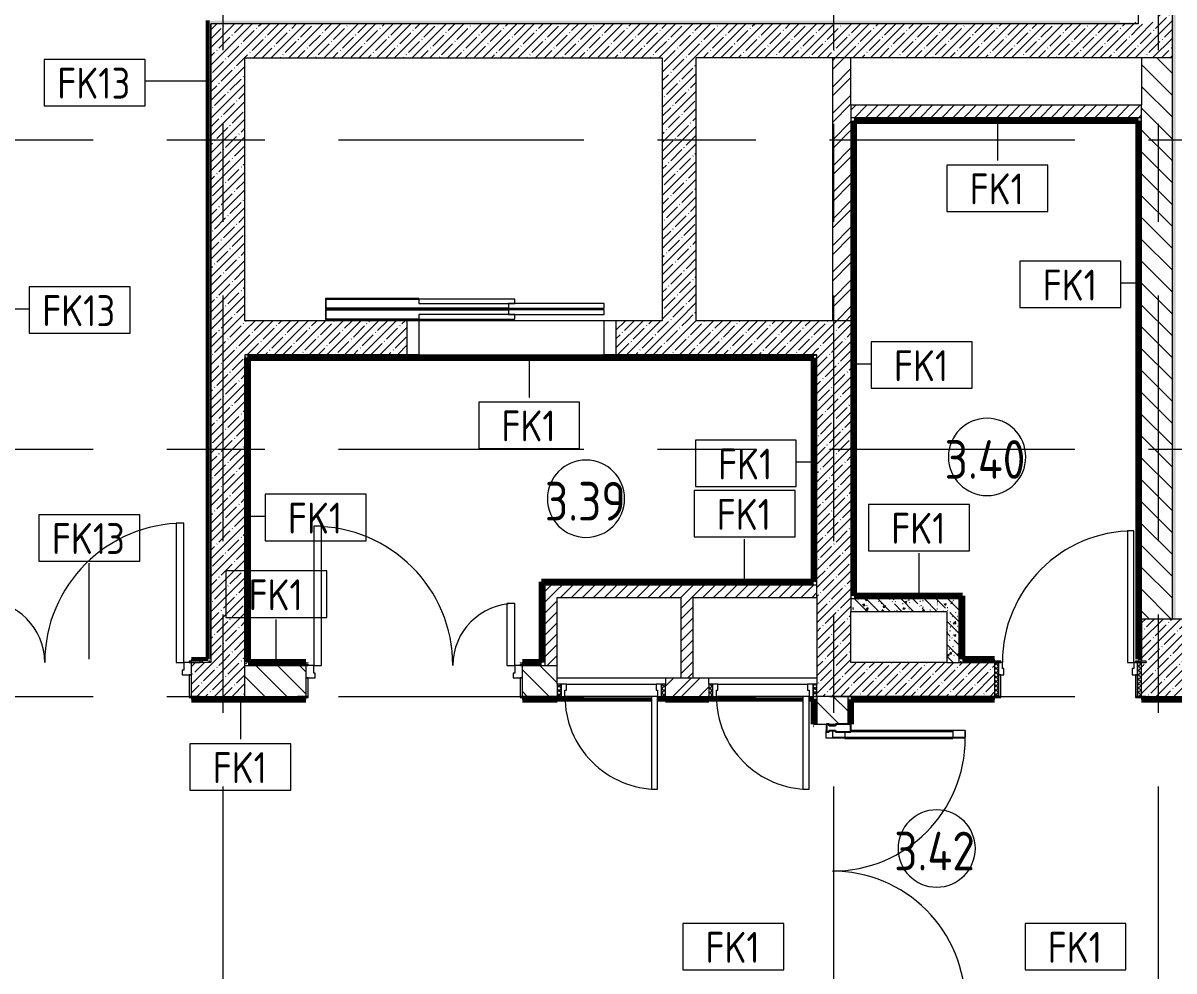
# Model space of a CAD drawing. Header units: millimetres. Extents: x 81469 to 279813, y -8553 to 29000.
# Drawn here: x 93365 to 100810, y 11624 to 17755 of the extents above; entities that cross this region are included whole.
import ezdxf

# ---------------------------------------------------------------- set-up
doc = ezdxf.new("R2010")
doc.units = ezdxf.units.MM
doc.linetypes.add('Осевая', pattern=[3175, 635, -476.25, 1587.5, -476.25])
for name, color, linetype, lineweight in [('A-AREA-IDEN', 7, 'Continuous', 9), ('A-DETL-GENF', 7, 'Continuous', 9), ('A-DOOR', 7, 'Continuous', 9), ('A-DOOR-1', 7, 'Continuous', 13), ('A-DOOR-FRAM', 7, 'Continuous', 13), ('A-DOOR-FRAM-1', 7, 'Continuous', 9), ('A-GLAZ-CWMG', 7, 'Continuous', 9), ('A-GLAZ-CWMG-1', 7, 'Continuous', 25), ('A-WALL', 7, 'Continuous', 9), ('A-WALL-IDEN', 7, 'Continuous', 9), ('I-WALL', 7, 'Continuous', 9), ('S-COLS', 7, 'Continuous', 9), ('Оси-2', 7, 'Осевая', 9)]:
    doc.layers.add(name, color=color, linetype=linetype, lineweight=lineweight)
for name, color, linetype, lineweight, true_color in [('A-WALL-2', 7, 'Continuous', 9, 0xff80c0), ('A-WALL-3', 5, 'Continuous', 9, 0x0000ff), ('I-WALL-12', 5, 'Continuous', 53, 0x0000ff), ('I-WALL-4', 7, 'Continuous', 9, 0xc0c0c0), ('I-WALL-6', 5, 'Continuous', 50, 0x0000ff), ('I-WALL-8', 7, 'Continuous', 80, 0xff80c0), ('I-WALL-9', 7, 'Continuous', 53, 0xff80c0)]:
    doc.layers.add(name, color=color, linetype=linetype, lineweight=lineweight, true_color=true_color)
doc.styles.add('GOST Common', font='GOST_Common.ttf', dxfattribs={"width": 0.9, "height": 250})
doc.styles.add('GOST Common_1', font='GOST_Common.ttf', dxfattribs={"width": 0.9, "height": 200})
pattern_1 = [(45, (0, 0), (-57.024626, 57.024626), []), (45, (57.025, 0), (-57.024626, 57.024626), [100.806, -20.161, 3.353, -16.808])]
pattern_2 = [(45, (0, 0), (-85.53659, 85.53659), []), (45, (57.02, 0), (-85.53659, 85.53659), [])]
pattern_3 = [(135, (0, 0), (-70.71068, -70.71068), [])]
pattern_4 = [(45, (0, 0), (-35.35534, 35.35534), [])]
pattern_5 = [(135, (0, 0), (-75.43415, -75.43415), [106.68, -17.78, 3.556, -17.78]), (135, (0, 75.39), (-75.43415, -75.43415), []), (50, (0, 0), (127.52922, -11.15758), [13.335, -146.685]), (355, (0, 0), (-24.66966, 133.74002), [10.668, -117.348]), (100.451, (10.63, -0.93), (102.85973, 122.58178), [11.333, -124.663]), (46.184, (0, 35.56), (189.75516, -29.43036), [20.002, -220.027]), (96.636, (15.81, 33.1), (166.1822, 173.1996), [17, -186.995]), (351.184, (0, 35.56), (166.18393, 173.19757), [16.002, -176.022]), (21, (17.78, 26.67), (106.13027, -71.58603), [13.335, -146.685]), (326, (17.78, 26.67), (43.26188, 128.93175), [10.668, -117.348]), (71.451, (26.62, 20.7), (149.39198, 57.34505), [11.333, -124.663]), (37.5, (0, 0), (2.162228, 59.188357), [3.353, -112.573, 3.353, -115.773, -117.793]), (37.5, (0, 0), (2.162228, 59.188357), [-235.052, 3.353, -114.44]), (7.5, (0, 0), (46.773857, 70.126152), [3.353, -64.567, 3.353, -109.906, -44.894]), (7.5, (0, 0), (46.773857, 70.126152), [-181.178, 3.353, -41.542]), (327.5, (-39.65, 0), (94.913671, -4.010093), [3.353, -41.097, 3.353, -135.331, -184.023]), (327.5, (-39.65, 0), (94.913671, -4.010093), [-183.134, 3.353, -180.67]), (317.5, (-57.43, 0), (103.69057, 17.79882), [3.353, -54.432, 3.353, -88.748, -130.683]), (317.5, (-57.43, 0), (103.69057, 17.79882), [-149.885, 3.353, -127.33])]
pattern_6 = [(0, (0, 0), (121.92, 30.48), [10.058, -81.382, 10.058, -81.382, -487.68]), (0, (0, 0), (121.92, 30.48), [-182.88, 10.058, -172.822, 10.058, -81.382, -213.36]), (0, (0, 0), (121.92, 30.48), [-457.2, 10.058, -50.902, 10.058, -142.342]), (120, (45.72, 15.24), (-87.356454, 90.345817), [10.058, -81.382, 10.058, -81.382, -487.68]), (120, (45.72, 15.24), (-87.356454, 90.345817), [-182.88, 10.058, -172.822, 10.058, -81.382, -213.36]), (120, (45.72, 15.24), (-87.356454, 90.345817), [-457.2, 10.058, -50.902, 10.058, -142.342]), (240, (60.96, 76.2), (-34.563546, -120.825817), [10.058, -81.382, 10.058, -81.382, -487.68]), (240, (60.96, 76.2), (-34.563546, -120.825817), [-182.88, 10.058, -172.822, 10.058, -81.382, -213.36]), (240, (60.96, 76.2), (-34.563546, -120.825817), [-457.2, 10.058, -50.902, 10.058, -142.342])]

# ---------------------------------------------------------------- blocks, each defined once
blk = doc.blocks.new('110_Дверь_СКБ_2Ст - Д-1_л_Лестничная клетка EIS60 2-32142534-План отделки стен 3 этажа в осях 23-33')
at = {"layer": 'A-DOOR'}
for centre, radius, start, end in [((662.5, 110), 900, 90, 180), ((-637.5, 110), 400, 360, 90)]:
    blk.add_arc(centre, radius, start, end, dxfattribs=at)
at = {"layer": 'A-DOOR-1'}
for p, q in [((662.5, 1010), (612.5, 1010)), ((612.5, 1010), (612.5, 110)), ((662.5, 110), (662.5, 1010)), ((-637.5, 510), (-637.5, 110)), ((-587.5, 510), (-637.5, 510)), ((-587.5, 110), (-587.5, 510)), ((-637.5, 110), (-587.5, 110)), ((612.5, 110), (662.5, 110))]:
    blk.add_line(p, q, dxfattribs=at)
at = {"layer": 'A-DOOR-FRAM'}
for p, q in [((-672.5, 118), (-742.5, 118)), ((-742.5, 118), (-742.5, 110)), ((-742.5, 110), (-672.5, 110)), ((-637.5, 110), (-687.5, 110)), ((-687.5, 110), (-687.5, 30)), ((-672.5, 110), (-672.5, 118)), ((-637.5, 60), (-637.5, 110)), ((662.5, 110), (662.5, 60)), ((712.5, 110), (662.5, 110)), ((767.5, 118), (697.5, 118)), ((697.5, 118), (697.5, 110)), ((697.5, 110), (767.5, 110)), ((712.5, 30), (712.5, 110)), ((767.5, 110), (767.5, 118)), ((-687.5, 30), (-627.5, 30)), ((-672.5, 30), (-687.5, 30)), ((-687.5, 30), (-687.5, -110)), ((-672.5, -110), (-672.5, 30)), ((-627.5, 60), (-637.5, 60)), ((-627.5, 30), (-627.5, 60)), ((662.5, 60), (652.5, 60)), ((652.5, 60), (652.5, 30)), ((652.5, 30), (712.5, 30)), ((712.5, 30), (697.5, 30)), ((697.5, 30), (697.5, -110)), ((712.5, -110), (712.5, 30)), ((-672.5, -110), (-742.5, -110)), ((-742.5, -110), (-742.5, -118)), ((-742.5, -118), (-672.5, -118)), ((-687.5, -110), (-672.5, -110)), ((-672.5, -118), (-672.5, -110)), ((697.5, -110), (712.5, -110)), ((767.5, -110), (697.5, -110)), ((697.5, -110), (697.5, -118)), ((697.5, -118), (767.5, -118)), ((767.5, -118), (767.5, -110))]:
    blk.add_line(p, q, dxfattribs=at)
blk = doc.blocks.new('110_Дверь_СКБ_2Ст - Д-3а 1450x2100h_Лестничная клетка из коридора-32352288-План отделки стен 3 этажа в осях 23-33')
at = {"layer": 'A-DOOR'}
for centre, radius, start, end in [((-637.5, 100), 900, 0, 90), ((662.5, 100), 400, 90, 180)]:
    blk.add_arc(centre, radius, start, end, dxfattribs=at)
at = {"layer": 'A-DOOR-1'}
for p, q in [((-637.5, 1000), (-637.5, 100)), ((-587.5, 1000), (-637.5, 1000)), ((-587.5, 100), (-587.5, 1000)), ((662.5, 500), (612.5, 500)), ((612.5, 500), (612.5, 100)), ((662.5, 100), (662.5, 500)), ((-637.5, 100), (-587.5, 100)), ((612.5, 100), (662.5, 100))]:
    blk.add_line(p, q, dxfattribs=at)
at = {"layer": 'A-DOOR-FRAM'}
for p, q in [((-672.5, 108), (-742.5, 108)), ((-742.5, 108), (-742.5, 100)), ((-742.5, 100), (-672.5, 100)), ((-637.5, 100), (-687.5, 100)), ((-687.5, 100), (-687.5, 20)), ((-672.5, 100), (-672.5, 108)), ((-637.5, 50), (-637.5, 100)), ((662.5, 100), (662.5, 50)), ((712.5, 100), (662.5, 100)), ((767.5, 108), (697.5, 108)), ((697.5, 108), (697.5, 100)), ((697.5, 100), (767.5, 100)), ((712.5, 20), (712.5, 100)), ((767.5, 100), (767.5, 108)), ((-687.5, 20), (-627.5, 20)), ((-672.5, 20), (-687.5, 20)), ((-687.5, 20), (-687.5, -100)), ((-672.5, -100), (-672.5, 20)), ((-627.5, 50), (-637.5, 50)), ((-627.5, 20), (-627.5, 50)), ((662.5, 50), (652.5, 50)), ((652.5, 50), (652.5, 20)), ((652.5, 20), (712.5, 20)), ((712.5, 20), (697.5, 20)), ((697.5, 20), (697.5, -100)), ((712.5, -100), (712.5, 20)), ((-672.5, -100), (-742.5, -100)), ((-742.5, -100), (-742.5, -108)), ((-742.5, -108), (-672.5, -108)), ((-687.5, -100), (-672.5, -100)), ((-672.5, -108), (-672.5, -100)), ((697.5, -100), (712.5, -100)), ((767.5, -100), (697.5, -100)), ((697.5, -100), (697.5, -108)), ((697.5, -108), (767.5, -108)), ((767.5, -108), (767.5, -100))]:
    blk.add_line(p, q, dxfattribs=at)
blk = doc.blocks.new('110_Дверь_СКБ_1Ст_Внутренняя1 - Д-8_п_ 950x2100h_охрана 2-32352576-План отделки стен 3 этажа в осях 23-33')
at = {"layer": 'A-DOOR'}
h = blk.add_hatch(dxfattribs=at)
h.set_pattern_fill('FP_10', color=256, style=0, pattern_type=2)
h.set_pattern_definition([(135, (1826.41, 174.685), (-14.14214, -14.14214), []), (225, (1826.41, 174.685), (14.14214, -14.14214), [])])
h.paths.add_polyline_path([(487.5, -110), (487.5, 110), (462.5, 110), (462.5, -110)])
at = {"layer": 'A-DOOR-FRAM-1'}
h = blk.add_hatch(dxfattribs=at)
h.set_pattern_fill('FP_11', color=256, style=0, pattern_type=2)
h.set_pattern_definition([(45, (-296.384, 174.685), (-14.1421, 14.1421), []), (135, (-296.384, 174.685), (-14.1421, -14.1421), [])])
h.paths.add_polyline_path([(-437.5, -110), (-437.5, 110), (-462.5, 110), (-462.5, -110)])
at = {"layer": 'A-DOOR'}
blk.add_arc((437.5, 110), 850, 90, 180, dxfattribs=at)
at = {"layer": 'A-DOOR-1'}
for p, q in [((437.5, 960), (397.5, 960)), ((397.5, 960), (397.5, 110)), ((437.5, 110), (437.5, 960)), ((397.5, 110), (437.5, 110))]:
    blk.add_line(p, q, dxfattribs=at)
at = {"layer": 'A-DOOR-FRAM'}
for p, q in [((-422.5, 118), (-492.5, 118)), ((-492.5, 118), (-492.5, 110)), ((-492.5, 110), (-422.5, 110)), ((-437.5, 110), (-462.5, 110)), ((-462.5, 110), (-462.5, -110)), ((-412.5, 110), (-437.5, 110)), ((-437.5, 110), (-437.5, 30)), ((-437.5, -110), (-437.5, 110)), ((-422.5, 110), (-437.5, 110)), ((-437.5, 110), (-437.5, 109)), ((-437.5, 109), (-422.5, 109)), ((-422.5, 110), (-422.5, 118)), ((-422.5, 109), (-422.5, 110)), ((-412.5, 70), (-412.5, 110)), ((437.5, 110), (437.5, 70)), ((462.5, 110), (437.5, 110)), ((517.5, 118), (447.5, 118)), ((447.5, 118), (447.5, 110)), ((462.5, 110), (447.5, 110)), ((447.5, 110), (447.5, 109)), ((447.5, 110), (517.5, 110)), ((447.5, 109), (462.5, 109)), ((462.5, 30), (462.5, 110)), ((487.5, 110), (462.5, 110)), ((462.5, 110), (462.5, -110)), ((462.5, 109), (462.5, 110)), ((487.5, -110), (487.5, 110)), ((517.5, 110), (517.5, 118)), ((-437.5, 30), (-402.5, 30)), ((-422.5, 30), (-437.5, 30)), ((-437.5, 30), (-437.5, -110)), ((-422.5, -110), (-422.5, 30)), ((-402.5, 70), (-412.5, 70)), ((-402.5, 30), (-402.5, 70)), ((437.5, 70), (427.5, 70)), ((427.5, 70), (427.5, 30)), ((427.5, 30), (462.5, 30)), ((462.5, 30), (447.5, 30)), ((447.5, 30), (447.5, -110)), ((462.5, -110), (462.5, 30)), ((-422.5, -110), (-492.5, -110)), ((-492.5, -110), (-492.5, -118)), ((-492.5, -118), (-422.5, -118)), ((-462.5, -110), (-437.5, -110)), ((-437.5, -110), (-422.5, -110)), ((-422.5, -118), (-422.5, -110)), ((447.5, -110), (462.5, -110)), ((517.5, -110), (447.5, -110)), ((447.5, -110), (447.5, -118)), ((447.5, -118), (517.5, -118)), ((462.5, -110), (487.5, -110)), ((517.5, -118), (517.5, -110))]:
    blk.add_line(p, q, dxfattribs=at)
blk = doc.blocks.new('110_Дверь_СКБ_1Ст - д-18 700x2100h_Технический шкаф ЭОМ и СС-23698042-План отделки стен 3 этажа в осях 23-33')
at = {"layer": 'A-DOOR'}
h = blk.add_hatch(dxfattribs=at)
h.set_pattern_fill('FP_23', color=256, style=0, pattern_type=2)
h.set_pattern_definition([(135, (1951.41, 124.685), (-14.14214, -14.14214), []), (225, (1951.41, 124.685), (14.14214, -14.14214), [])])
h.paths.add_polyline_path([(362.5, 60), (337.5, 60), (337.5, -20), (362.5, -20), (362.5, 55.2)])
at = {"layer": 'A-DOOR-FRAM-1'}
h = blk.add_hatch(dxfattribs=at)
h.set_pattern_fill('FP_24', color=256, style=0, pattern_type=2)
h.set_pattern_definition([(45, (-171.384, 124.685), (-14.1421, 14.1421), []), (135, (-171.384, 124.685), (-14.1421, -14.1421), [])])
h.paths.add_polyline_path([(-312.5, 60), (-337.5, 60), (-337.5, -20), (-312.5, -20), (-312.5, 55.2)])
at = {"layer": 'A-DOOR'}
blk.add_arc((-287.5, 60), 600, 360, 90, dxfattribs=at)
at = {"layer": 'A-DOOR-1'}
for p, q in [((-287.5, 660), (-287.5, 60)), ((-247.5, 660), (-287.5, 660)), ((-247.5, 60), (-247.5, 660)), ((-287.5, 60), (-247.5, 60))]:
    blk.add_line(p, q, dxfattribs=at)
at = {"layer": 'A-DOOR-FRAM'}
for p, q in [((-312.5, 60), (-337.5, 60)), ((-337.5, 60), (-337.5, -20)), ((-287.5, 60), (-312.5, 60)), ((-312.5, 60), (-312.5, -20)), ((-312.5, -20), (-312.5, 60)), ((-287.5, 20), (-287.5, 60)), ((-277.5, 20), (-287.5, 20)), ((-277.5, -20), (-277.5, 20)), ((312.5, 20), (302.5, 20)), ((302.5, 20), (302.5, -20)), ((312.5, 60), (312.5, 20)), ((337.5, 60), (312.5, 60)), ((337.5, -20), (337.5, 60)), ((362.5, 60), (337.5, 60)), ((337.5, 60), (337.5, -20)), ((362.5, -20), (362.5, 60)), ((-337.5, -20), (-312.5, -20)), ((-312.5, -20), (-277.5, -20)), ((302.5, -20), (337.5, -20)), ((337.5, -20), (362.5, -20))]:
    blk.add_line(p, q, dxfattribs=at)
at = {"layer": 'A-DOOR-FRAM-1'}
for p, q in [((-247.5, 60), (312.5, 60)), ((302.5, -20), (-277.5, -20))]:
    blk.add_line(p, q, dxfattribs=at)
blk = doc.blocks.new('BSC_Колонна _Прямоугольная - 500х500-17857564-План отделки стен 3 этажа в осях 23-33')
at = {"layer": 'S-COLS'}
h = blk.add_hatch(dxfattribs=at)
h.set_pattern_fill('FP_33', color=256, style=0, pattern_type=2)
h.set_pattern_definition([(45, (-100850, -13650), (-57.024626, 57.024626), []), (45, (-100792.975, -13650), (-57.024626, 57.024626), [100.806, -20.161, 3.353, -16.808])])
h.paths.add_polyline_path([(-250, -250), (250, -250), (250, 250), (-250, 250), (-250, -22), (-220, -22), (-220, -30), (-250, -30), (-250, -245.2)])
for p, q in [((250, 250), (-250, 250)), ((-250, 250), (-250, -22)), ((250, -250), (250, 250)), ((-220, -250), (250, -250))]:
    blk.add_line(p, q, dxfattribs=at)
blk = doc.blocks.new('DOR_Дверь лифта - 1350х2050h-19118285-План отделки стен 3 этажа в осях 23-33')
at = {"layer": 'A-DOOR'}
for p, q in [((600, 110), (-600, 110)), ((-600, 110), (-600, -110)), ((600, -110), (600, 110)), ((-600, -110), (600, -110)), ((-20, -120), (-20, -150)), ((600, -120), (-20, -120)), ((600, -150), (600, -120)), ((-600, -150), (-600, -180)), ((20, -150), (-600, -150)), ((-600, -180), (20, -180)), ((-600, -190), (-600, -220)), ((20, -190), (-600, -190)), ((-600, -220), (20, -220)), ((-20, -150), (600, -150)), ((-20, -220), (-20, -250)), ((600, -220), (-20, -220)), ((20, -180), (20, -150)), ((20, -220), (20, -190)), ((600, -250), (600, -220)), ((-20, -250), (600, -250))]:
    blk.add_line(p, q, dxfattribs=at)
at = {"layer": 'A-DOOR-1'}
for p, q in [((-675, -110), (-600, -110)), ((600, -110), (675, -110))]:
    blk.add_line(p, q, dxfattribs=at)
at = {"layer": 'A-DOOR-FRAM'}
for p, q in [((600, -117), (600, -120)), ((1203, -117), (600, -117)), ((600, -120), (1200, -120)), ((1200, -120), (1200, -180)), ((1203, -183), (1203, -117)), ((1200, -180), (20, -180)), ((20, -180), (20, -183)), ((20, -183), (1203, -183)), ((1203, -187), (20, -187)), ((20, -187), (20, -190)), ((20, -190), (1200, -190)), ((1200, -190), (1200, -250)), ((1203, -253), (1203, -187)), ((600, -250), (600, -253)), ((1200, -250), (600, -250)), ((600, -253), (1203, -253))]:
    blk.add_line(p, q, dxfattribs=at)
blk = doc.blocks.new('Дверь_Витражная_остекление_ - ВВ-7 остекление-32356329-План отделки стен 3 этажа в осях 23-33')
at = {"layer": 'A-DETL-GENF'}
for p, q in [((-815, -20), (-860, -20)), ((-860, -880), (-860, -20)), ((-815, -20), (-860, -20)), ((-860, -20), (-860, -880)), ((-815, -880), (-815, -20)), ((-815, -880), (-815, -20)), ((865, -880), (865, -20)), ((865, -20), (865, -880)), ((-860, -100), (-815, -100)), ((-850, -800), (-850, -100)), ((-806, -800), (-806, -100)), ((856, -800), (856, -100)), ((900, -100), (865, -100)), ((900, -800), (900, -140)), ((910, -880), (910, -140)), ((910, -880), (910, -140)), ((-860, -800), (-815, -800)), ((910, -800), (865, -800)), ((-860, -880), (-815, -880)), ((-860, -880), (-815, -880)), ((910, -880), (865, -880)), ((865, -880), (910, -880))]:
    blk.add_line(p, q, dxfattribs=at)
at = {"layer": 'A-DOOR'}
for p, q in [((-860, -880), (-860, -20)), ((860, -880), (860, -20))]:
    blk.add_line(p, q, dxfattribs=at)
for centre, start, end in [((-860, -20), 270, 0), ((860, -20), 180, 270)]:
    blk.add_arc(centre, 860, start, end, dxfattribs=at)
at = {"layer": 'A-DOOR-1'}
for p, q in [((-910, 20), (-860, 20)), ((-910, 17), (-910, 20)), ((-860, 20), (-860, -20)), ((860, 20), (910, 20)), ((860, -20), (860, 20)), ((910, 20), (910, 17)), ((-860, -20), (-910, -20)), ((910, -20), (860, -20))]:
    blk.add_line(p, q, dxfattribs=at)
blk = doc.blocks.new('Прямоугольный импост - Импост структурный с накладкой - 160мм Темный-32348142-План отделки стен 3 этажа в осях 23-33')
at = {"layer": 'A-GLAZ-CWMG-1'}
for p, q in [((0, 17), (-50, 17)), ((-50, 17), (-50, 0)), ((-50, 0), (-40, 0)), ((-40, 0), (-40, -40)), ((-10, -40), (-10, 0)), ((-10, 0), (0, 0)), ((0, 0), (0, 17)), ((-40, -40), (-50, -40)), ((-50, -40), (-50, -140)), ((0, -40), (-10, -40)), ((0, -140), (0, -40)), ((-50, -140), (0, -140))]:
    blk.add_line(p, q, dxfattribs=at)
blk = doc.blocks.new('Марка_Помещения - Номер-25198446-План отделки стен 3 этажа в осях 23-33')
at = {"layer": 'A-AREA-IDEN'}
for start, end in [(360, 180), (180, 360)]:
    blk.add_arc((0, 0), 2.5, start, end, dxfattribs=at)
blk = doc.blocks.new('М_стена_0001 - Типоразмер_без рамки-25382661-План отделки стен 3 этажа в осях 23-33')
at = {"layer": 'A-WALL-IDEN'}
for p, q in [((3.258, 1.523), (-3.273, 1.523)), ((-3.273, 1.523), (-3.273, -1.477)), ((3.258, -1.477), (3.258, 1.523)), ((-3.273, -1.477), (3.258, -1.477))]:
    blk.add_line(p, q, dxfattribs=at)

msp = doc.modelspace()

# ---------------------------------------------------------------- hatches: boundary and pattern name
at = {"layer": 'I-WALL'}
h = msp.add_hatch(dxfattribs=at)
h.set_pattern_fill('FP_1', color=256, style=0, pattern_type=2)
h.set_pattern_definition(pattern_1)
h.paths.add_polyline_path([(100580, 17530), (100800, 17530), (100800, 21400), (100580, 21400), (100580, 21150), (100710, 21150), (100710, 17760), (100580, 17760), (100580, 17750)])
h = msp.add_hatch(dxfattribs=at)
h.set_pattern_fill('FP_35', color=256, style=0, pattern_type=2)
h.set_pattern_definition(pattern_6)
h.paths.add_polyline_path([(100800, 13900), (100820, 13900), (100820, 21150), (100800, 21150), (100800, 15459.5)])
h = msp.add_hatch(dxfattribs=at)
h.set_pattern_fill('FP_35', color=256, style=0, pattern_type=2)
h.set_pattern_definition(pattern_6)
h.paths.add_polyline_path([(94560, 13640), (94580, 13640), (94580, 17770), (94560, 17770), (94560, 13641)])
h = msp.add_hatch(dxfattribs=at)
h.set_pattern_fill('FP_35', color=256, style=0, pattern_type=2)
h.set_pattern_definition(pattern_6)
h.paths.add_polyline_path([(100560, 17750), (100560, 17760), (100460.6, 17760), (100460.6, 17770), (94580, 17770), (94580, 17750), (98852.9, 17750)])
h = msp.add_hatch(dxfattribs=at)
h.set_pattern_fill('FP_1', color=256, style=0, pattern_type=2)
h.set_pattern_definition(pattern_1)
h.paths.add_polyline_path([(94580, 13620), (94800, 13620), (94800, 17750), (94580, 17750), (94580, 13640)])
h = msp.add_hatch(dxfattribs=at)
h.set_pattern_fill('FP_1', color=256, style=0, pattern_type=2)
h.set_pattern_definition(pattern_1)
h.paths.add_polyline_path([(100580, 17530), (100580, 17750), (94800, 17750), (94800, 17530), (98852.9, 17530)])
h = msp.add_hatch(dxfattribs=at)
h.set_pattern_fill('FP_35', color=256, style=0, pattern_type=2)
h.set_pattern_definition(pattern_6)
h.paths.add_polyline_path([(100560, 17750), (100580, 17750), (100580, 17760), (100560, 17760)])
h = msp.add_hatch(dxfattribs=at)
h.set_pattern_fill('FP_1', color=256, style=0, pattern_type=2)
h.set_pattern_definition(pattern_1)
h.paths.add_polyline_path([(97500, 15830), (97720, 15830), (97720, 17530), (97500, 17530), (97500, 17514.3)])
h = msp.add_hatch(dxfattribs=at)
h.set_pattern_fill('FP_9', color=256, style=0, pattern_type=2)
h.set_pattern_definition(pattern_2)
h.paths.add_polyline_path([(98600, 15830), (98720, 15830), (98720, 17530), (98600, 17530), (98600, 17514.3)])
h = msp.add_hatch(dxfattribs=at)
h.set_pattern_fill('FP_4', color=256, style=0, pattern_type=2)
h.set_pattern_definition(pattern_3)
h.paths.add_polyline_path([(100600, 13900), (100800, 13900), (100800, 17530), (100600, 17530), (100600, 15459.5)])
h = msp.add_hatch(dxfattribs=at)
h.set_pattern_fill('FP_5', color=256, style=0, pattern_type=2)
h.set_pattern_definition(pattern_4)
h.paths.add_polyline_path([(100600, 17142.8), (100600, 17222.8), (98720, 17222.8), (98720, 17142.8), (100580, 17142.8)])
h = msp.add_hatch(dxfattribs=at)
h.set_pattern_fill('FP_35', color=256, style=0, pattern_type=2)
h.set_pattern_definition(pattern_6)
h.paths.add_polyline_path([(98720, 17122.8), (100580, 17122.8), (100580, 17142.8), (98720, 17142.8)])
h = msp.add_hatch(dxfattribs=at)
h.set_pattern_fill('FP_35', color=256, style=0, pattern_type=2)
h.set_pattern_definition(pattern_6)
h.paths.add_polyline_path([(100600, 13640), (100600, 17142.8), (100580, 17142.8), (100580, 13640)])
h = msp.add_hatch(dxfattribs=at)
h.set_pattern_fill('FP_35', color=256, style=0, pattern_type=2)
h.set_pattern_definition(pattern_6)
h.paths.add_polyline_path([(98740, 14050), (98740, 17122.8), (98720, 17122.8), (98720, 14050)])
h = msp.add_hatch(dxfattribs=at)
h.set_pattern_fill('FP_1', color=256, style=0, pattern_type=2)
h.set_pattern_definition(pattern_1)
h.paths.add_polyline_path([(98480, 15610), (98500, 15610), (98500, 15830), (97200, 15830), (97200, 15610)])
h.paths.add_polyline_path([(94800, 15610), (95850, 15610), (95850, 15830), (94800, 15830)])
h = msp.add_hatch(dxfattribs=at)
h.set_pattern_fill('FP_1', color=256, style=0, pattern_type=2)
h.set_pattern_definition(pattern_1)
h.paths.add_polyline_path([(98720, 13620), (98720, 15830), (98500, 15830), (98500, 13620)])
h = msp.add_hatch(dxfattribs=at)
h.set_pattern_fill('FP_35', color=256, style=0, pattern_type=2)
h.set_pattern_definition(pattern_6)
h.paths.add_polyline_path([(94820, 13600), (94820, 15610), (94800, 15610), (94800, 13600)])
h = msp.add_hatch(dxfattribs=at)
h.set_pattern_fill('FP_35', color=256, style=0, pattern_type=2)
h.set_pattern_definition(pattern_6)
h.paths.add_polyline_path([(95983.2, 15590), (98480, 15590), (98480, 15610), (94800, 15610), (94800, 15590), (94821, 15590)])
h = msp.add_hatch(dxfattribs=at)
h.set_pattern_fill('FP_35', color=256, style=0, pattern_type=2)
h.set_pattern_definition(pattern_6)
h.paths.add_polyline_path([(98480, 14140), (98500, 14140), (98500, 15610), (98480, 15610), (98480, 14432.1)])
h = msp.add_hatch(dxfattribs=at)
h.set_pattern_fill('FP_35', color=256, style=0, pattern_type=2)
h.set_pattern_definition(pattern_6)
h.paths.add_polyline_path([(96740, 13620), (96740, 14140), (96720, 14140), (96720, 13620)])
h = msp.add_hatch(dxfattribs=at)
h.set_pattern_fill('FP_35', color=256, style=0, pattern_type=2)
h.set_pattern_definition(pattern_6)
h.paths.add_polyline_path([(98135.4, 14120), (98500, 14120), (98500, 14140), (96740, 14140), (96740, 14120), (97418, 14120)])
h = msp.add_hatch(dxfattribs=at)
h.set_pattern_fill('FP_5', color=256, style=0, pattern_type=2)
h.set_pattern_definition(pattern_4)
h.paths.add_polyline_path([(96820, 13600), (96820, 14120), (96740, 14120), (96740, 13600)])
h = msp.add_hatch(dxfattribs=at)
h.set_pattern_fill('FP_5', color=256, style=0, pattern_type=2)
h.set_pattern_definition(pattern_4)
h.paths.add_polyline_path([(98500, 14040), (98500, 14120), (96820, 14120), (96820, 14040), (98135.4, 14040)])
h = msp.add_hatch(dxfattribs=at)
h.set_pattern_fill('FP_5', color=256, style=0, pattern_type=2)
h.set_pattern_definition(pattern_4)
h.paths.add_polyline_path([(97620, 13520), (97700, 13520), (97700, 14040), (97620, 14040)])
h = msp.add_hatch(dxfattribs=at)
h.set_pattern_fill('FP_35', color=256, style=0, pattern_type=2)
h.set_pattern_definition(pattern_6)
h.paths.add_polyline_path([(99420, 14030), (99440, 14030), (99440, 14050), (98720, 14050), (98720, 14030), (98852.9, 14030)])
h = msp.add_hatch(dxfattribs=at)
h.set_pattern_fill('FP_22', color=256, style=0, pattern_type=2)
h.set_pattern_definition(pattern_5)
h.paths.add_polyline_path([(99420, 13950), (99420, 14030), (98720, 14030), (98720, 13950), (99340, 13950)])
h = msp.add_hatch(dxfattribs=at)
h.set_pattern_fill('FP_35', color=256, style=0, pattern_type=2)
h.set_pattern_definition(pattern_6)
h.paths.add_polyline_path([(99440, 13620), (99440, 14030), (99420, 14030), (99420, 13620)])
h = msp.add_hatch(dxfattribs=at)
h.set_pattern_fill('FP_22', color=256, style=0, pattern_type=2)
h.set_pattern_definition(pattern_5)
h.paths.add_polyline_path([(99340, 13620), (99420, 13620), (99420, 13950), (99340, 13950)])
h = msp.add_hatch(dxfattribs=at)
h.set_pattern_fill('FP_35', color=256, style=0, pattern_type=2)
h.set_pattern_definition(pattern_6)
h.paths.add_polyline_path([(94580, 13620), (94580, 13640), (94455, 13640), (94455, 13628), (94510, 13628), (94510, 13620)])
h.paths.add_polyline_path([(93055, 13628), (93055, 13640), (93030, 13640), (93030, 13628), (93053, 13628)])
h = msp.add_hatch(dxfattribs=at)
h.set_pattern_fill('FP_35', color=256, style=0, pattern_type=2)
h.set_pattern_definition(pattern_6)
h.paths.add_polyline_path([(99440, 13620), (99620, 13620), (99620, 13628), (99650, 13628), (99650, 13640), (99440, 13640)])
h = msp.add_hatch(dxfattribs=at)
h.set_pattern_fill('FP_1', color=256, style=0, pattern_type=2)
h.set_pattern_definition(pattern_1)
h.paths.add_polyline_path([(92810, 13400), (93055, 13400), (93055, 13620), (92810, 13620), (92810, 13404.8)])
h.paths.add_polyline_path([(94510, 13400), (94800, 13400), (94800, 13620), (94455, 13620), (94455, 13400)])
h = msp.add_hatch(dxfattribs=at)
h.set_pattern_fill('FP_4', color=256, style=0, pattern_type=2)
h.set_pattern_definition(pattern_3)
h.paths.add_polyline_path([(95140, 13400), (95195, 13400), (95195, 13600), (94800, 13600), (94800, 13400)])
h.paths.add_polyline_path([(96820, 13400), (96820, 13600), (96595, 13600), (96595, 13400), (96650, 13400)])
h = msp.add_hatch(dxfattribs=at)
h.set_pattern_fill('FP_35', color=256, style=0, pattern_type=2)
h.set_pattern_definition(pattern_6)
h.paths.add_polyline_path([(96650, 13600), (96740, 13600), (96740, 13620), (96595, 13620), (96595, 13608), (96650, 13608)])
h.paths.add_polyline_path([(94820, 13600), (95140, 13600), (95140, 13608), (95195, 13608), (95195, 13620), (94820, 13620)])
h = msp.add_hatch(dxfattribs=at)
h.set_pattern_fill('FP_1', color=256, style=0, pattern_type=2)
h.set_pattern_definition(pattern_1)
h.paths.add_polyline_path([(98852.9, 13400), (99650, 13400), (99650, 13620), (98500, 13620), (98500, 13400)])
h = msp.add_hatch(dxfattribs=at)
h.set_pattern_fill('FP_9', color=256, style=0, pattern_type=2)
h.set_pattern_definition(pattern_2)
h.paths.add_polyline_path([(97520, 13400), (97800, 13400), (97800, 13520), (97520, 13520), (97520, 13404.8)])
h = msp.add_hatch(dxfattribs=at)
h.set_pattern_fill('FP_35', color=256, style=0, pattern_type=2)
h.set_pattern_definition(pattern_6)
h.paths.add_polyline_path([(97520, 13380), (97800, 13380), (97800, 13400), (97520, 13400)])
h.paths.add_polyline_path([(88200, 13380), (89450, 13380), (89450, 13392), (89420, 13392), (89420, 13400), (88200, 13400)])
h.paths.add_polyline_path([(85110, 13380), (85110, 13392), (85080, 13392), (85080, 13400), (84990, 13400), (84991, 13380), (85080, 13380)])
h.paths.add_polyline_path([(96650, 13380), (96820, 13380), (96820, 13400), (96650, 13400), (96650, 13392), (96595, 13392), (96595, 13380)])
h.paths.add_polyline_path([(87500, 13380), (87500, 13400), (87318.4, 13400), (87318.4, 13380), (87374.1, 13380)])
h.paths.add_polyline_path([(86090, 13380), (86618.4, 13380), (86618.4, 13400), (86090, 13400), (86090, 13392), (86060, 13392), (86060, 13380)])
h.paths.add_polyline_path([(94455, 13380), (95195, 13380), (95195, 13392), (95140, 13392), (95140, 13400), (94510, 13400), (94510, 13392), (94455, 13392)])
h.paths.add_polyline_path([(90400, 13380), (91300, 13380), (91300, 13392), (91270, 13392), (91270, 13400), (90430, 13399.3), (90430, 13392), (90400, 13392)])
h.paths.add_polyline_path([(92280, 13380), (93055, 13380), (93055, 13392), (93000, 13392), (93000, 13400), (92280, 13399.3), (92280, 13392), (92250, 13392), (92250, 13380)])
h = msp.add_hatch(dxfattribs=at)
h.set_pattern_fill('FP_35', color=256, style=0, pattern_type=2)
h.set_pattern_definition(pattern_6)
h.paths.add_polyline_path([(98480, 13220), (98500, 13220), (98500, 13380), (98480, 13380)])
h = msp.add_hatch(dxfattribs=at)
h.set_pattern_fill('FP_4', color=256, style=0, pattern_type=2)
h.set_pattern_definition(pattern_3)
h.paths.add_polyline_path([(98700, 10600), (98700, 11320), (98500, 11320), (98500, 10600)])
h.paths.add_polyline_path([(98500, 13220), (98700, 13220), (98700, 13400), (98500, 13400), (98500, 13380)])
h = msp.add_hatch(dxfattribs=at)
h.set_pattern_fill('FP_35', color=256, style=0, pattern_type=2)
h.set_pattern_definition(pattern_6)
h.paths.add_polyline_path([(108320, 13380), (108320, 13392), (108290, 13392), (108290, 13400), (103030, 13400), (103030, 13392), (103000, 13392), (103000, 13380), (108290, 13380)])
h.paths.add_polyline_path([(120360, 13380), (120360, 13400), (118960.4, 13399.6), (118960.4, 13392), (118930.4, 13392), (118930.4, 13380), (120359, 13380)])
h.paths.add_polyline_path([(109770, 13380), (117480.4, 13380), (117480.4, 13392), (117450.4, 13392), (117450.4, 13400), (109800, 13400), (109800, 13392), (109770, 13392)])
h.paths.add_polyline_path([(100630, 13380), (101550, 13380), (101550, 13392), (101520, 13392), (101520, 13400), (100630, 13400), (100630, 13392), (100600, 13392), (100600, 13380)])
h.paths.add_polyline_path([(98852.9, 13380), (99650, 13380), (99650, 13392), (99620, 13392), (99620, 13400), (98700, 13400), (98700, 13380), (98720, 13380)])
h = msp.add_hatch(dxfattribs=at)
h.set_pattern_fill('FP_35', color=256, style=0, pattern_type=2)
h.set_pattern_definition(pattern_6)
h.paths.add_polyline_path([(98720, 13220), (98720, 13380), (98700, 13380), (98700, 13220)])

# ---------------------------------------------------------------- linework, layer by layer
at = {"layer": 'A-WALL'}
for p, q in [((100580, 17750), (100580, 21150)), ((94580, 17750), (94580, 13620)), ((94580, 13640), (94580, 17750)), ((100580, 17750), (94800, 17750)), ((98720, 17222.8), (98720, 13950)), ((100600, 13900), (100600, 17222.8)), ((100600, 17142.8), (98720, 17142.8)), ((98740, 17121.8), (98740, 17122.8)), ((100579, 17122.8), (100580, 17122.8)), ((100580, 17122.8), (100580, 13640)), ((94820, 15610), (94800, 15610)), ((94800, 13620), (94800, 15590)), ((94820, 13620), (94820, 15590)), ((98500, 15610), (97200, 15610)), ((98500, 14040), (98500, 15610)), ((98480, 14140), (98479, 14140)), ((98741, 14050), (98740, 14050)), ((94560, 13640), (94455, 13640)), ((99441, 13640), (99440, 13640)), ((94580, 13620), (94510, 13620)), ((94800, 13400), (94800, 13600)), ((94800, 13600), (95140, 13600)), ((96650, 13600), (96820, 13600)), ((96720, 13620), (96719, 13620)), ((99340, 13620), (99620, 13620)), ((97620, 13520), (97700, 13520)), ((94800, 13400), (95140, 13400)), ((96820, 13400), (96650, 13400)), ((97520, 13400), (97800, 13400)), ((98500, 13380), (98500, 13220)), ((98700, 13400), (98700, 13220)), ((98720, 13380), (99650, 13380)), ((98720, 13379), (98720, 13380))]:
    msp.add_line(p, q, dxfattribs=at)
at = {"layer": 'A-WALL-2'}
for p, q in [((100579, 17122.8), (98740, 17122.8)), ((98740, 17121.8), (98740, 14050)), ((98480, 15589), (98480, 15590)), ((96740, 14140), (98479, 14140)), ((98741, 14050), (99440, 14050)), ((99441, 13640), (99650, 13640)), ((94820, 13620), (94821, 13620)), ((96595, 13620), (96719, 13620)), ((98720, 13379), (98720, 13220))]:
    msp.add_line(p, q, dxfattribs=at)
at = {"layer": 'A-WALL-3'}
msp.add_line((94560, 13640), (94560, 13641), dxfattribs=at)
at = {"layer": 'A-WALL-IDEN'}
for p, q in [((94558.5, 17378.3), (94154.8, 17378.3)), ((99667.8, 17122.3), (99667.8, 16866.5)), ((100579.5, 16072.4), (100467, 16072.4)), ((93071.8, 15906.9), (93404.3, 15906.9)), ((96638.8, 15589.5), (96638.8, 15333.7)), ((98740.5, 15550.9), (98851.4, 15550.9)), ((98479.5, 14915.1), (98367, 14915.1)), ((94820.5, 14565.1), (94931.4, 14565.1)), ((98031.9, 14140.5), (98031.9, 14417.2)), ((99160.6, 14050.5), (99160.6, 14327.2)), ((93793.5, 13640.5), (93793.5, 14261.2)), ((95002.9, 13620.5), (95002.9, 13897.2)), ((94771, 13379.5), (94771, 13123.7))]:
    msp.add_line(p, q, dxfattribs=at)
at = {"layer": 'I-WALL-12'}
for p, q in [((94560, 13641), (94455, 13641)), ((94455, 13641), (94455, 13640))]:
    msp.add_line(p, q, dxfattribs=at)
at = {"layer": 'I-WALL-4'}
for p, q in [((100800, 13900), (100800, 21400)), ((94560, 17770), (94560, 13641)), ((94580, 17750), (94580, 17750)), ((94800, 17750), (94580, 17750)), ((94800, 15830), (94800, 17530)), ((94800, 17530), (97500, 17530)), ((97500, 17530), (97500, 15830)), ((97720, 15830), (97720, 17530)), ((100800, 17530), (97720, 17530)), ((98600, 17530), (98600, 15830)), ((98720, 17222.8), (98720, 17530)), ((100600, 17530), (100600, 17222.8)), ((100600, 17222.8), (98720, 17222.8)), ((95850, 15830), (94800, 15830)), ((95850, 15610), (95850, 15830)), ((97500, 15830), (97200, 15830)), ((97200, 15830), (97200, 15610)), ((98720, 15830), (97720, 15830)), ((94800, 15610), (94800, 15590)), ((94800, 15590), (94820, 15590)), ((94820, 15590), (94820, 15610)), ((95925, 15610), (94820, 15610)), ((97200, 15610), (97125, 15610)), ((96720, 14140), (96720, 14140)), ((96740, 14120), (96740, 13600)), ((98500, 14120), (96740, 14120)), ((96820, 13480), (96820, 14040)), ((96820, 14040), (97620, 14040)), ((97620, 14040), (97620, 13520)), ((97700, 14040), (98500, 14040)), ((97700, 13520), (97700, 14040)), ((98500, 14040), (98500, 13480)), ((99420, 14030), (98720, 14030)), ((99420, 13620), (99420, 14030)), ((98720, 13950), (99340, 13950)), ((98720, 13620), (98720, 13950)), ((99340, 13950), (99340, 13620)), ((94455, 13640), (94455, 13628)), ((99650, 13628), (99650, 13640)), ((100580, 13640), (100600, 13640)), ((94800, 13600), (94800, 13620)), ((95195, 13608), (95195, 13620)), ((96595, 13620), (96595, 13608)), ((99340, 13620), (98720, 13620)), ((96820, 13520), (97620, 13520)), ((97520, 13520), (97520, 13480)), ((97700, 13520), (98500, 13520)), ((97800, 13480), (97800, 13520)), ((94455, 13392), (94455, 13380)), ((94510, 13400), (94800, 13400)), ((95195, 13380), (95195, 13392)), ((96595, 13392), (96595, 13380)), ((96820, 13380), (96820, 13400)), ((97470, 13380), (97470, 13380)), ((97520, 13400), (97520, 13380)), ((97800, 13380), (97800, 13400)), ((98500, 13380), (98480, 13380)), ((98700, 13400), (98500, 13400)), ((98500, 13400), (98500, 13380)), ((99620, 13400), (98500, 13400)), ((99650, 13380), (99650, 13392)), ((100600, 13392), (100600, 13380)), ((98480, 13220), (98720, 13220))]:
    msp.add_line(p, q, dxfattribs=at)
at = {"layer": 'I-WALL-6'}
for p, q in [((94558, 13641), (94558, 17770.5)), ((94559, 17770.5), (94559, 13641))]:
    msp.add_line(p, q, dxfattribs=at)
at = {"layer": 'I-WALL-8'}
for p, q in [((98741, 17121.8), (100579, 17121.8)), ((98741, 14051), (98741, 17121.8)), ((100579, 17121.8), (100579, 13640)), ((98480, 15590), (94820, 15590)), ((94820, 15589), (98479, 15589)), ((94821, 13621), (94821, 15590)), ((98479, 15589), (98479, 14141)), ((98480, 14140), (98480, 15589)), ((98479, 14141), (96719, 14141)), ((96719, 14141), (96719, 13621)), ((96720, 14140), (96740, 14140)), ((96720, 13620), (96720, 14140)), ((99441, 14051), (98741, 14051)), ((99440, 14050), (99440, 13640)), ((99441, 13641), (99441, 14051)), ((99650, 13641), (99441, 13641)), ((99650, 13640), (99650, 13641)), ((100579, 13640), (100580, 13640)), ((95195, 13621), (94821, 13621)), ((94821, 13620), (95195, 13620)), ((95195, 13620), (95195, 13621)), ((96719, 13621), (96595, 13621)), ((96595, 13621), (96595, 13620)), ((95195, 13380), (94455, 13380)), ((94455, 13380), (94455, 13379)), ((94455, 13379), (95195, 13379)), ((95195, 13379), (95195, 13380)), ((96820, 13380), (96595, 13380)), ((96595, 13380), (96595, 13379)), ((96595, 13379), (96820, 13379)), ((96820, 13379), (96820, 13380)), ((97800, 13380), (97520, 13380)), ((97520, 13380), (97520, 13379)), ((97520, 13379), (97800, 13379)), ((97800, 13379), (97800, 13380)), ((98480, 13380), (98479, 13380)), ((98479, 13380), (98479, 13220)), ((98480, 13220), (98480, 13380)), ((98721, 13379), (99650, 13379)), ((98721, 13220), (98721, 13379)), ((99650, 13379), (99650, 13380)), ((101550, 13380), (100600, 13380)), ((100600, 13380), (100600, 13379)), ((100600, 13379), (101550, 13379)), ((98479, 13220), (98480, 13220)), ((98720, 13220), (98721, 13220))]:
    msp.add_line(p, q, dxfattribs=at)
at = {"layer": 'I-WALL-9'}
for p, q in [((96820, 13380), (97430, 13380)), ((97430, 13379), (96820, 13379)), ((97470, 13380), (97520, 13380)), ((97520, 13379), (97470, 13379)), ((97800, 13380), (98410, 13380)), ((98410, 13379), (97800, 13379)), ((98450, 13380), (98479, 13380)), ((98479, 13379), (98450, 13379))]:
    msp.add_line(p, q, dxfattribs=at)
at = {"layer": 'Оси-2'}
for p, q in [((100710, 593.7), (100710, 19528.3)), ((94660, 593.7), (94660, 19415.1)), ((98610, 593.7), (98610, 19415.1)), ((84769.4, 17000), (122510, 17000)), ((84769.4, 15000), (121910, 15000)), ((84769.4, 13400), (121910, 13400))]:
    msp.add_line(p, q, dxfattribs=at)

# ---------------------------------------------------------------- block references
at = {"layer": 'A-AREA-IDEN', "xscale": 99.99999999999993, "yscale": 99.99999999999993, "zscale": 99.99999999999993}
for p in [(99601.1, 14948.8), (97006.3, 14678.5), (99275.1, 12416.3)]:
    msp.add_blockref('Марка_Помещения - Номер-25198446-План отделки стен 3 этажа в осях 23-33', p, dxfattribs=at)
at = {"layer": 'A-DOOR'}
for name, p, rotation in [('DOR_Дверь лифта - 1350х2050h-19118285-План отделки стен 3 этажа в осях 23-33', (96525, 15720), 180), ('110_Дверь_СКБ_1Ст - д-18 700x2100h_Технический шкаф ЭОМ и СС-23698042-План отделки стен 3 этажа в осях 23-33', (97182.5, 13460), 180), ('110_Дверь_СКБ_1Ст - д-18 700x2100h_Технический шкаф ЭОМ и СС-23698042-План отделки стен 3 этажа в осях 23-33', (98162.5, 13460), 180), ('Дверь_Витражная_остекление_ - ВВ-7 остекление-32356329-План отделки стен 3 этажа в осях 23-33', (98580, 12270), 89.99999999999993)]:
    msp.add_blockref(name, p, dxfattribs=dict(at, rotation=rotation))
for name, p in [('110_Дверь_СКБ_2Ст - Д-1_л_Лестничная клетка EIS60 2-32142534-План отделки стен 3 этажа в осях 23-33', (93742.5, 13510)), ('110_Дверь_СКБ_2Ст - Д-3а 1450x2100h_Лестничная клетка из коридора-32352288-План отделки стен 3 этажа в осях 23-33', (95882.5, 13500)), ('110_Дверь_СКБ_1Ст_Внутренняя1 - Д-8_п_ 950x2100h_охрана 2-32352576-План отделки стен 3 этажа в осях 23-33', (100112.5, 13510))]:
    msp.add_blockref(name, p, dxfattribs=at)
at = {"layer": 'A-GLAZ-CWMG', "rotation": 89.99999999999993}
msp.add_blockref('Прямоугольный импост - Импост структурный с накладкой - 160мм Темный-32348142-План отделки стен 3 этажа в осях 23-33', (98580, 13220), dxfattribs=at)
at = {"layer": 'A-WALL-IDEN', "xscale": 99.99999999999993, "yscale": 99.99999999999993, "zscale": 99.99999999999993}
for p in [(93829, 17367.8), (99668.6, 16684), (100141.2, 16062), (93731.7, 15896.4), (99178.8, 15540.5), (96639.6, 15151.2), (98041.2, 14904.7), (95258.8, 14554.6), (98032.7, 14578.8), (99161.4, 14488.8), (93794.2, 14422.8), (95003.7, 14058.8), (94771.8, 12941.2), (97959.4, 11778.8), (100173.7, 11778.8)]:
    msp.add_blockref('М_стена_0001 - Типоразмер_без рамки-25382661-План отделки стен 3 этажа в осях 23-33', p, dxfattribs=at)
at = {"layer": 'S-COLS'}
msp.add_blockref('BSC_Колонна _Прямоугольная - 500х500-17857564-План отделки стен 3 этажа в осях 23-33', (100850, 13650), dxfattribs=at)

# ---------------------------------------------------------------- texts
at = {"layer": 'A-AREA-IDEN', "char_height": 250, "attachment_point": 1, "style": 'GOST Common'}
for s, insert, width in [('3.40', (99326.4, 15057.4), 685.443), ('3.39', (96740.6, 14787), 663.797), ('3.42', (99000.3, 12524.8), 685.443)]:
    msp.add_mtext(s, dxfattribs=dict(at, insert=insert, width=width))
at = {"layer": 'A-WALL-IDEN', "char_height": 200, "attachment_point": 1, "style": 'GOST Common_1'}
for s, insert, width in [('FK13', (93586.3, 17465.9), 598.861), ('FK1', (99488.4, 16782.1), 447.342), ('FK1', (99961, 16160), 447.342), ('FK13', (93488.9, 15994.5), 598.861), ('FK1', (98998.5, 15638.5), 447.342), ('FK1', (96459.4, 15249.2), 447.342), ('FK1', (97861, 15002.7), 447.342), ('FK1', (97852.4, 14676.8), 447.342), ('FK1', (95078.5, 14652.7), 447.342), ('FK13', (93551.4, 14520.8), 598.861), ('FK1', (98981.2, 14586.8), 447.342), ('FK1', (94823.4, 14156.8), 447.342), ('FK1', (94591.5, 13039.2), 447.342), ('FK1', (97779.1, 11876.8), 447.342), ('FK1', (99993.5, 11876.8), 447.342)]:
    msp.add_mtext(s, dxfattribs=dict(at, insert=insert, width=width))

doc.saveas('drawing.dxf')
